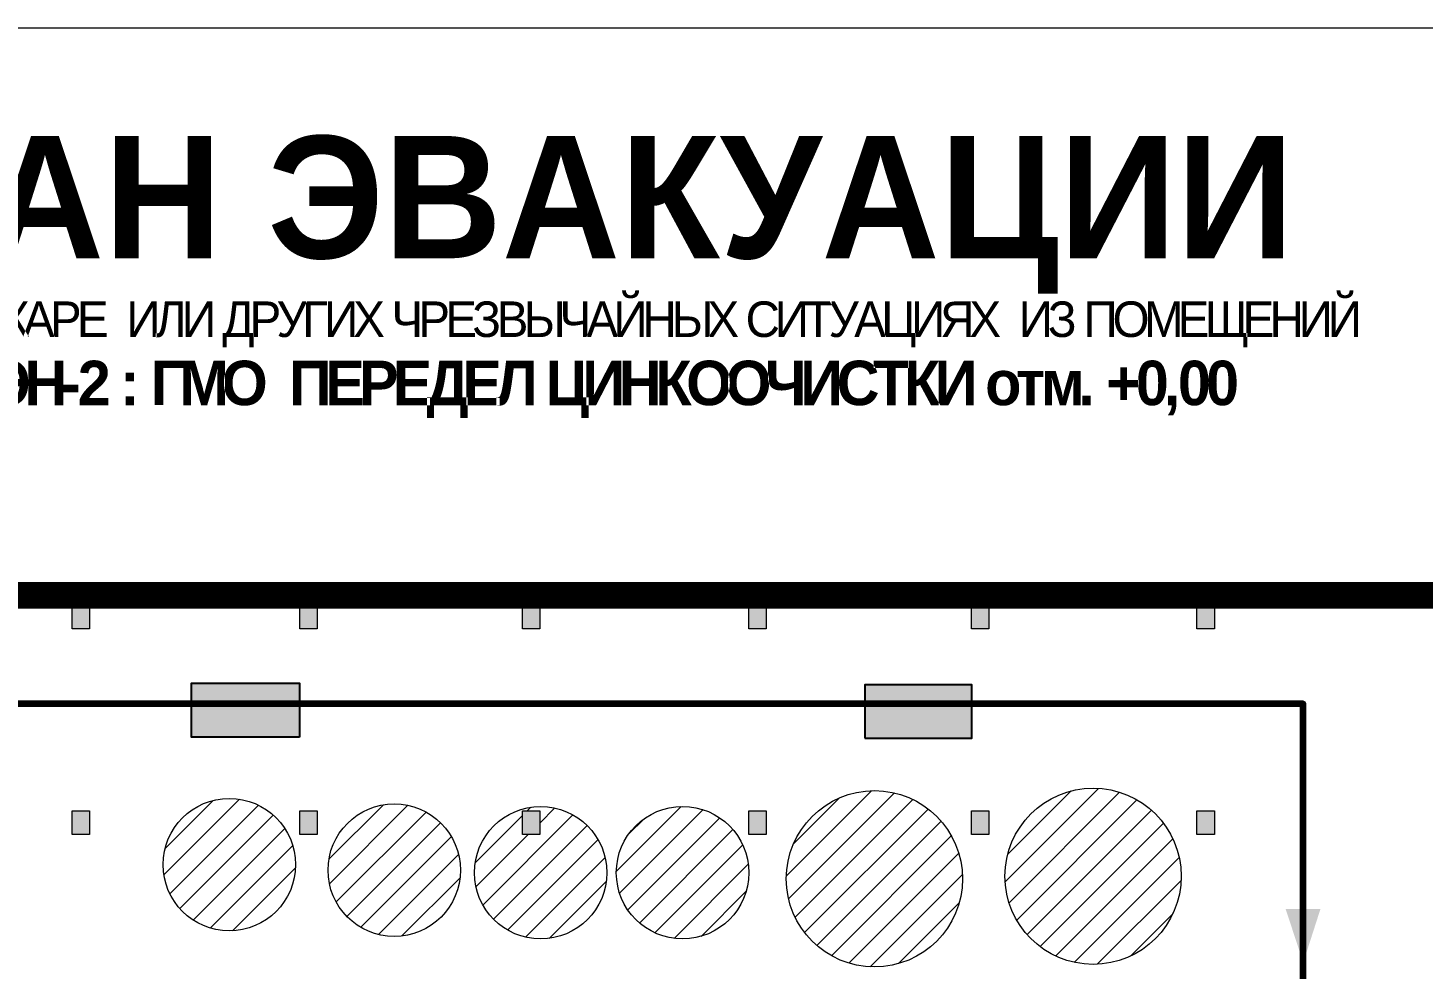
# Model space of a CAD drawing. Header units: millimetres. Extents: x 13810 to 67229, y 12374 to 21950.
# Drawn here: x 26885.1 to 27136.2, y 15563.1 to 15732.5 of the extents above; entities that cross this region are included whole.
import ezdxf

# ---------------------------------------------------------------- set-up
doc = ezdxf.new("R2010")
doc.units = ezdxf.units.MM
doc.layers.add('План_Штампы', color=7, linetype='Continuous')
doc.styles.add('обычный', font='arial.ttf')

# ---------------------------------------------------------------- blocks, each defined once
blk = doc.blocks.new('A$C32E8229D')
at = {"true_color": 0xffffff}
blk.add_hatch(color=7, dxfattribs=at).paths.add_polyline_path([(0, 0), (0, -8), (16, -8), (16, 0)])
h = blk.add_hatch(color=126)
h.paths.add_polyline_path([(0.2, -0.2), (15.8, -0.2), (15.8, -7.8), (0.2, -7.8)])
h.paths.add_polyline_path([(13.49, -2.05), (12.08, -2.05), (11.37, -2.63, 0.162397), (11.29, -2.84), (11.29, -3.63), (10.35, -3.63), (10.35, -4.05), (11.68, -4.05), (11.68, -3.48), (12.26, -4.28), (11.29, -5.1), (11.29, -6.78), (11.85, -6.78), (11.85, -5.44), (12.8, -4.64), (12.8, -5.94), (14.46, -5.94), (14.46, -5.39), (13.45, -5.39), (13.45, -3.97), (12.46, -2.59), (13.15, -2.59), (13.69, -3.34), (14.18, -3)], flags=16)
h.paths.add_polyline_path([(10.74, -1.82, 1), (11.8, -1.82, 1)], flags=16)
h.paths.add_polyline_path([(9.39, -3.59), (5.99, -3.59), (6.56, -3.03), (5.91, -3.03), (5.1, -3.83), (5.91, -4.64), (6.56, -4.64), (5.99, -4.09), (9.39, -4.09)], flags=16)
h.paths.add_polyline_path([(4.29, -1.08), (1.72, -1.08), (1.72, -6.6), (4.29, -6.6)], flags=16)
at = {"color": 126}
blk.add_lwpolyline([(16, -8), (0, -8), (0, 0), (16, 0)], close=True, dxfattribs=at)

msp = doc.modelspace()

# ---------------------------------------------------------------- hatches: boundary and pattern name
at = {"lineweight": 0}
h = msp.add_hatch(color=256, dxfattribs=at)
h.dxf.hatch_style = 1
h.paths.add_polyline_path([(26893.08, 15624.3), (26896.21, 15624.3), (26896.21, 15628.58), (26893.08, 15628.58)])
h = msp.add_hatch(color=256, dxfattribs=at)
h.dxf.hatch_style = 1
h.paths.add_polyline_path([(26934.06, 15624.3), (26937.19, 15624.3), (26937.19, 15628.58), (26934.06, 15628.58)])
h = msp.add_hatch(color=256, dxfattribs=at)
h.dxf.hatch_style = 1
h.paths.add_polyline_path([(26974.12, 15624.3), (26977.25, 15624.3), (26977.25, 15628.58), (26974.12, 15628.58)])
h = msp.add_hatch(color=256, dxfattribs=at)
h.dxf.hatch_style = 1
h.paths.add_polyline_path([(27014.86, 15624.3), (27017.98, 15624.3), (27017.98, 15628.58), (27014.86, 15628.58)])
h = msp.add_hatch(color=256, dxfattribs=at)
h.dxf.hatch_style = 1
h.paths.add_polyline_path([(27054.92, 15624.3), (27058.04, 15624.3), (27058.04, 15628.58), (27054.92, 15628.58)])
h = msp.add_hatch(color=256, dxfattribs=at)
h.dxf.hatch_style = 1
h.paths.add_polyline_path([(27095.5, 15624.3), (27098.63, 15624.3), (27098.63, 15628.58), (27095.5, 15628.58)])
h = msp.add_hatch(dxfattribs=at)
h.set_pattern_fill('ANSI31', color=256)
h.set_pattern_definition([(45, (7161.8217, 11686.9472), (-2.24506403, 2.24506403), [])])
h.paths.add_polyline_path([(27060.96, 15579.79, 1), (27092.67, 15579.79, 1)])
h.paths.add_polyline_path([(27021.6, 15579.34, 1), (27053.31, 15579.34, 1)])
h.paths.add_polyline_path([(27014.87, 15580.44, 1), (26991.02, 15580.44, 1)])
h.paths.add_polyline_path([(26989.33, 15580.43, 1), (26965.48, 15580.43, 1)])
h.paths.add_polyline_path([(26977.25, 15587.29), (26974.12, 15587.29), (26974.12, 15591.57), (26977.25, 15591.57)], flags=16)
h.paths.add_polyline_path([(26962.98, 15580.89, 1), (26939.14, 15580.89, 1)])
h.paths.add_polyline_path([(26933.3, 15581.89, 1), (26909.46, 15581.89, 1)])
h = msp.add_hatch(color=256, dxfattribs=at)
h.dxf.hatch_style = 1
h.paths.add_polyline_path([(26893.08, 15587.29), (26896.21, 15587.29), (26896.21, 15591.57), (26893.08, 15591.57)])
h = msp.add_hatch(color=256, dxfattribs=at)
h.dxf.hatch_style = 1
h.paths.add_polyline_path([(26934.06, 15587.29), (26937.19, 15587.29), (26937.19, 15591.57), (26934.06, 15591.57)])
h = msp.add_hatch(color=256, dxfattribs=at)
h.dxf.hatch_style = 1
h.paths.add_polyline_path([(26974.12, 15587.29), (26977.25, 15587.29), (26977.25, 15591.57), (26974.12, 15591.57)])
h = msp.add_hatch(color=256, dxfattribs=at)
h.dxf.hatch_style = 1
h.paths.add_polyline_path([(27014.86, 15587.29), (27017.98, 15587.29), (27017.98, 15591.57), (27014.86, 15591.57)])
h = msp.add_hatch(color=256, dxfattribs=at)
h.dxf.hatch_style = 1
h.paths.add_polyline_path([(27054.92, 15587.29), (27058.04, 15587.29), (27058.04, 15591.57), (27054.92, 15591.57)])
h = msp.add_hatch(color=256, dxfattribs=at)
h.dxf.hatch_style = 1
h.paths.add_polyline_path([(27095.5, 15587.29), (27098.63, 15587.29), (27098.63, 15591.57), (27095.5, 15591.57)])

# ---------------------------------------------------------------- linework, layer by layer
at = {"color": 126, "lineweight": 0, "true_color": 0x008754}
msp.add_lwpolyline([(26676.58, 15732.45), (27276.58, 15732.45), (27276.58, 15337.45), (26676.58, 15337.45)], close=True, dxfattribs=at)
at = {"lineweight": 0, "const_width": 4.8}
msp.add_lwpolyline([(26771.55, 15502.68), (26771.55, 15630.33), (27146.84, 15630.33)], dxfattribs=at)
at = {"lineweight": 0}
for points in [[(26896.21, 15624.3), (26893.08, 15624.3), (26893.08, 15628.58), (26896.21, 15628.58)], [(26937.19, 15624.3), (26934.06, 15624.3), (26934.06, 15628.58), (26937.19, 15628.58)], [(26977.25, 15624.3), (26974.12, 15624.3), (26974.12, 15628.58), (26977.25, 15628.58)], [(27017.98, 15624.3), (27014.86, 15624.3), (27014.86, 15628.58), (27017.98, 15628.58)], [(27058.04, 15624.3), (27054.92, 15624.3), (27054.92, 15628.58), (27058.04, 15628.58)], [(27098.63, 15624.3), (27095.5, 15624.3), (27095.5, 15628.58), (27098.63, 15628.58)], [(26896.21, 15587.29), (26893.08, 15587.29), (26893.08, 15591.57), (26896.21, 15591.57)], [(26937.19, 15587.29), (26934.06, 15587.29), (26934.06, 15591.57), (26937.19, 15591.57)], [(26977.25, 15587.29), (26974.12, 15587.29), (26974.12, 15591.57), (26977.25, 15591.57)], [(27017.98, 15587.29), (27014.86, 15587.29), (27014.86, 15591.57), (27017.98, 15591.57)], [(27058.04, 15587.29), (27054.92, 15587.29), (27054.92, 15591.57), (27058.04, 15591.57)], [(27098.63, 15587.29), (27095.5, 15587.29), (27095.5, 15591.57), (27098.63, 15591.57)]]:
    msp.add_lwpolyline(points, close=True, dxfattribs=at)
at = {"color": 126, "lineweight": 100, "true_color": 0x008754}
msp.add_lwpolyline([(27114.6, 15542.25), (27114.6, 15610.85), (26842.11, 15610.85), (26842.96, 15487.59)], dxfattribs=at)
at = {"lineweight": 0}
for centre, radius in [((27037.46, 15579.34), 15.86), ((27076.81, 15579.79), 15.86), ((26921.38, 15581.89), 11.92), ((26951.06, 15580.89), 11.92), ((26977.4, 15580.43), 11.92), ((27002.94, 15580.44), 11.92)]:
    msp.add_circle(centre, radius, dxfattribs=at)
at = {"layer": 'План_Штампы', "color": 126, "true_color": 0x008754}
msp.add_solid([(27111.45, 15573.91), (27117.72, 15573.91), (27114.62, 15564.28)], dxfattribs=at)

# ---------------------------------------------------------------- block references
at = {"layer": 'План_Штампы', "color": 126, "true_color": 0x008754, "xscale": 1.2150130652352, "yscale": 1.2150130652352, "zscale": 1.2150130652352, "rotation": 359.9978653237143}
msp.add_blockref('A$C32E8229D', (26914.6, 15614.53), dxfattribs=at)
at = {"layer": 'План_Штампы', "color": 126, "true_color": 0x008754, "xscale": -1.2, "yscale": 1.2, "zscale": 1.2}
msp.add_blockref('A$C32E8229D', (27054.96, 15614.27), dxfattribs=at)

# ---------------------------------------------------------------- texts
at = {"lineweight": 0, "insert": (26835.81, 15713), "char_height": 22, "width": 493.8901, "attachment_point": 1, "style": 'обычный'}
msp.add_mtext('{\\fProxima Nova Rg|b1|i0|c204|p2;ПЛАН ЭВАКУАЦИИ}', dxfattribs=at)
at = {"color": 0, "lineweight": 0, "insert": (26986.79, 15683.41), "char_height": 8, "width": 449.2158, "attachment_point": 5, "style": 'обычный'}
msp.add_mtext('{\\fArial Black|b1|i0|c204|p34;\\H2x;\\T0.85;  \\fArial Narrow|b0|i0|c204|p34;\\H0.8x;\\W0.9;\\P\\fProxima Nova Rg|b0|i0|c204|p2;\\H0.5x;\\W1;\\C256;ПРИ ПОЖАРЕ  ИЛИ ДРУГИХ ЧРЕЗВЫЧАЙНЫХ СИТУАЦИЯХ  ИЗ ПОМЕЩЕНИЙ\\fProxima Nova Rg|b1|i0|c204|p2;\\H1.25x; \\fProxima Nova Rg|b1|i0|c0|p2;\\P\\fProxima Nova Rg|b1|i0|c204|p2;ЦЭН-2 : ГМО  ПЕРЕДЕЛ ЦИНКООЧИСТКИ\\fProxima Nova Rg|b1|i0|c0|p2; \\fProxima Nova Rg|b1|i0|c204|p2;отм. +0,00}', dxfattribs=at)

doc.saveas('drawing.dxf')
